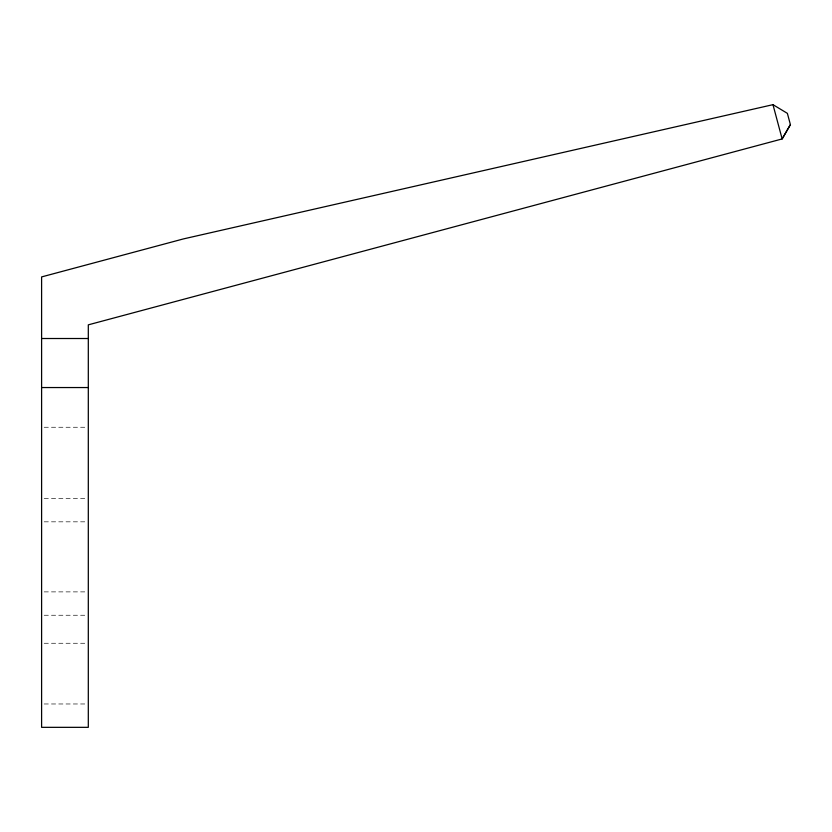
<?xml version="1.0" encoding="UTF-8"?>
<svg xmlns="http://www.w3.org/2000/svg" width="832" height="832" viewBox="0 0 832 832"><rect width="100%" height="100%" fill="white"/><g stroke="black" fill="none" stroke-linecap="round" stroke-linejoin="round"><path stroke-width="0.62" stroke-dasharray="4.16 3.12" d="M44.19 427.253L85.706 427.253M44.19 498.472L85.706 498.472M44.19 521.83L85.706 521.83M44.19 591.885L85.706 591.885M44.19 615.243L85.706 615.243M44.19 643.261L85.706 643.261M44.19 703.976L85.706 703.976"/><path stroke-width="1.25" d="M790.4 124.634L782.142 138.934L772.97 104.666L183.373 238.93L41.6 276.921L41.6 727.334L88.306 727.334L88.306 324.844L782.153 138.934L790.4 124.634L787.374 113.35L772.97 104.666M41.6 338.51L88.306 338.51M41.6 387.546L88.306 387.546"/></g></svg>
